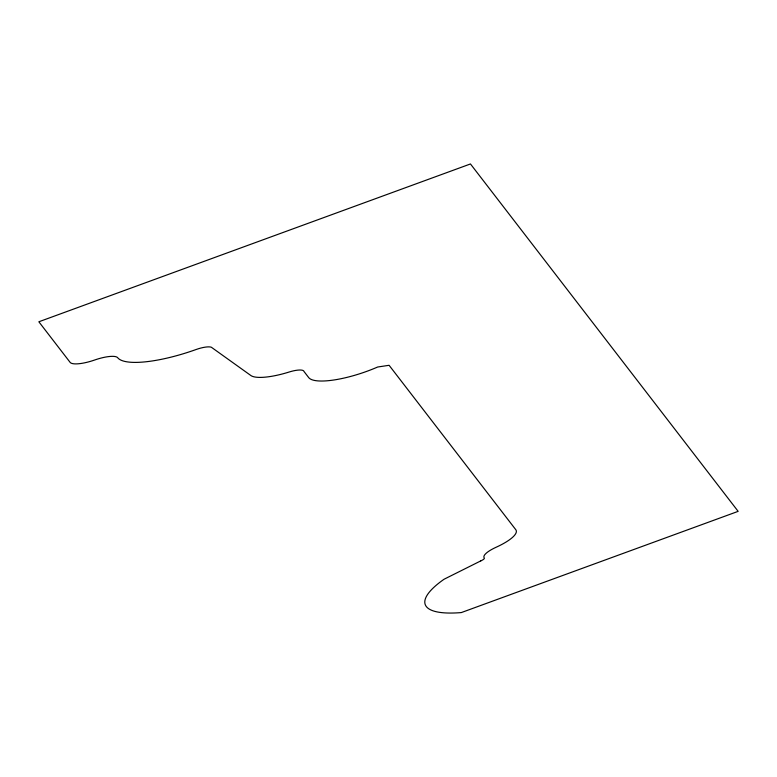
<?xml version="1.0" encoding="UTF-8"?>
<svg xmlns="http://www.w3.org/2000/svg" width="777" height="777" viewBox="0 0 777 777"><rect width="100%" height="100%" fill="white"/><g stroke="black" fill="none" stroke-linecap="round" stroke-linejoin="round"><path stroke-width="1.17" d="M480.798 560.887L444.075 579.234A99.407 26.399 -18.7 0 0 461.344 612.567L738.15 511.353L470.464 163.957L38.85 321.775L70.124 362.364A23.359 6.206 -18.7 0 0 94.716 359.994A21.882 5.808 -18.7 0 1 117.725 357.75A72.358 19.211 -18.7 0 0 196.076 349.524A14.938 3.963 -18.7 0 1 211.344 347.232L250.845 375.505A41.812 11.101 -18.7 0 0 289.141 372.018A15.618 4.147 -18.7 0 1 303.992 371.474L308.683 377.564A52.914 14.054 -18.7 0 0 377.661 367.016L389.102 365.297L515.782 529.691A37.966 10.082 -18.7 0 1 496.144 547.241A23.038 6.119 -18.7 0 0 484.158 557.808A5.954 1.583 -18.7 0 1 480.798 560.887"/></g></svg>
